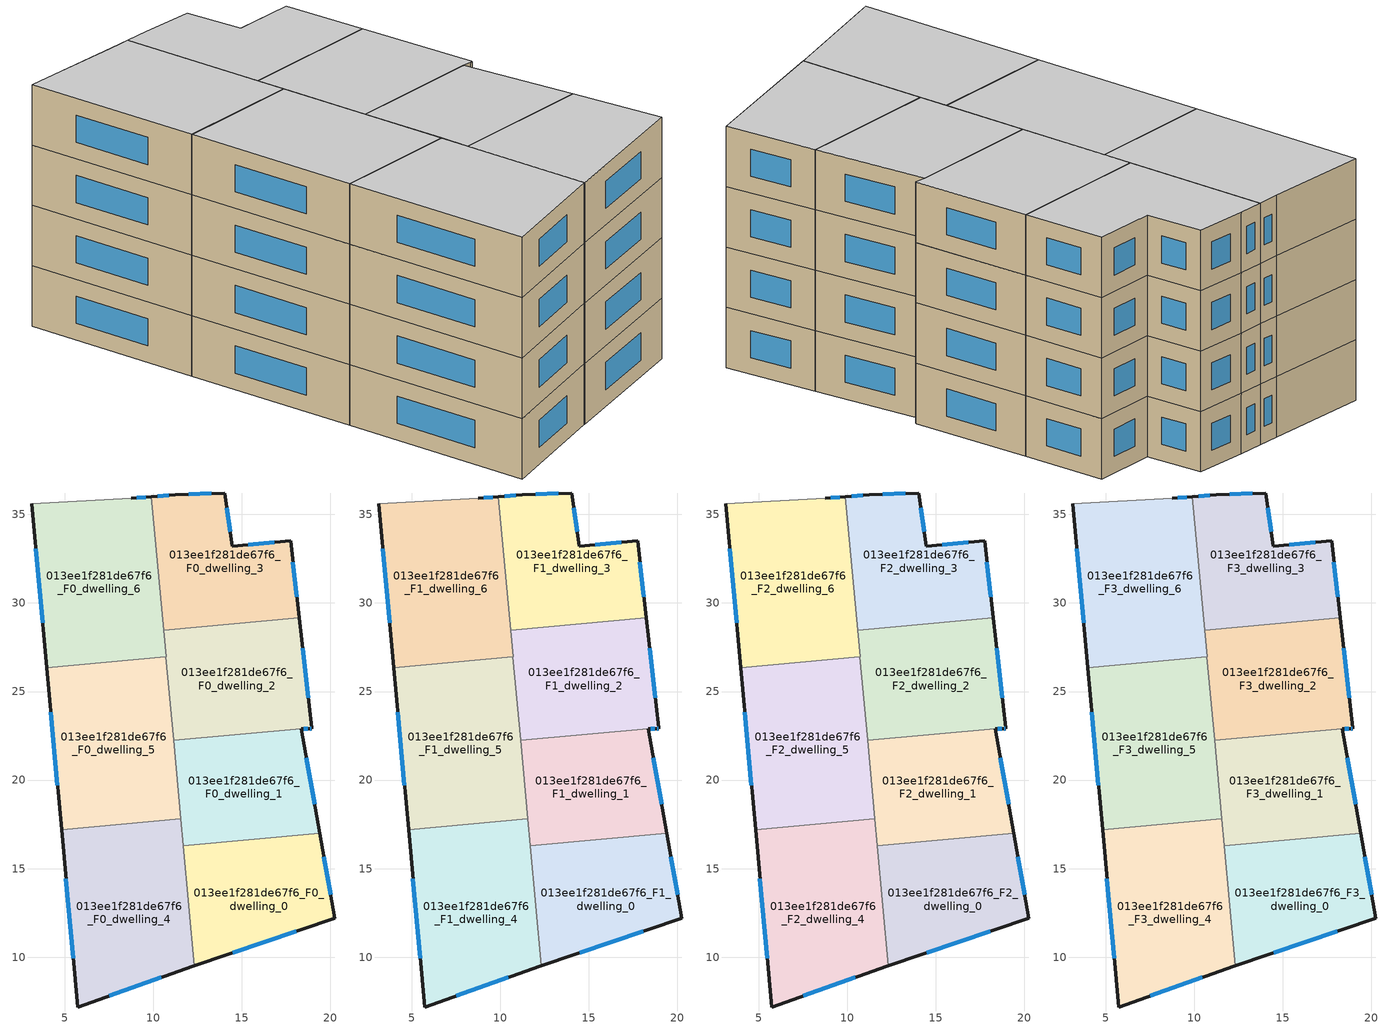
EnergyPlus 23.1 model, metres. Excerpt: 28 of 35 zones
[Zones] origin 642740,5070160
013ee1f281de67f6_F0_dwelling_0
 floor ground (EU_floor_Construction): 19.39,17 20.24,12.19 12.31,9.51 11.69,16.3 z0
 wall outside (EU_wall_Construction): 12.31,9.51 20.24,12.19 19.39,17 z0:3
 wall to 013ee1f281de67f6_F0_dwelling_1 (EU_wall_Construction): 19.39,17 11.69,16.3 z0:3
 wall to 013ee1f281de67f6_F0_dwelling_4 (EU_wall_Construction): 11.69,16.3 12.31,9.51 z0:3
 window (EU_Window_Construction): 20.01,13.51 19.62,15.68 / 14.49,10.25 18.06,11.45 z0.83:2.17
013ee1f281de67f6_F0_dwelling_1
 floor ground (EU_floor_Construction): 18.34,22.9 19.39,17 11.69,16.3 11.14,22.24 z0
 wall outside (EU_wall_Construction): 19.39,17 18.34,22.9 z0:3
 wall to 013ee1f281de67f6_F0_dwelling_2 (EU_wall_Construction): 18.34,22.9 11.14,22.24 z0:3
 wall to 013ee1f281de67f6_F0_dwelling_5 (EU_wall_Construction): 11.14,22.24 11.55,17.81 z0:3
 wall to 013ee1f281de67f6_F0_dwelling_4 (EU_wall_Construction): 11.55,17.81 11.69,16.3 z0:3
 window (EU_Window_Construction): 19.1,18.62 18.63,21.28 z0.83:2.17
013ee1f281de67f6_F0_dwelling_2
 floor ground (EU_floor_Construction): 18.23,29.17 18.94,22.95 18.94,22.9 18.84,22.9 18.34,22.9 11.14,22.24 10.57,28.47 z0
 wall outside (EU_wall_Construction): 18.34,22.9 18.84,22.9 18.94,22.9 18.94,22.95 18.23,29.17 z0:3
 wall to 013ee1f281de67f6_F0_dwelling_3 (EU_wall_Construction): 18.23,29.17 10.57,28.47 z0:3
 wall to 013ee1f281de67f6_F0_dwelling_6 (EU_wall_Construction): 10.57,28.47 10.71,26.95 z0:3
 wall to 013ee1f281de67f6_F0_dwelling_5 (EU_wall_Construction): 10.71,26.95 11.14,22.24 z0:3
 window (EU_Window_Construction): 18.74,24.66 18.43,27.46 / 18.87,22.9 18.91,22.9 / 18.48,22.9 18.7,22.9 z0.83:2.17
013ee1f281de67f6_F0_dwelling_3
 floor ground (EU_floor_Construction): 17.74,33.5 18.23,29.17 10.57,28.47 9.89,36 11.24,36.11 14.04,36.21 14.44,33.21 z0
 wall outside (EU_wall_Construction): 18.23,29.17 17.74,33.5 14.44,33.21 14.04,36.21 11.24,36.11 9.89,36 z0:3
 wall to 013ee1f281de67f6_F0_dwelling_6 (EU_wall_Construction): 9.89,36 10.57,28.47 z0:3
 window (EU_Window_Construction): 18.1,30.36 17.88,32.31 / 10.87,36.08 10.26,36.03 / 13.27,36.18 12.01,36.14 / 14.33,34.03 14.15,35.38 / 16.84,33.42 15.35,33.29 z0.83:2.17
013ee1f281de67f6_F0_dwelling_4
 floor ground (EU_floor_Construction): 11.55,17.81 12.31,9.51 12.23,9.49 5.73,7.19 4.81,17.19 z0
 wall outside (EU_wall_Construction): 4.81,17.19 5.73,7.19 12.23,9.49 12.31,9.51 z0:3
 wall to 013ee1f281de67f6_F0_dwelling_5 (EU_wall_Construction): 11.55,17.81 4.82,17.19 z0:3
 window (EU_Window_Construction): 5.07,14.44 5.48,9.94 / 7.52,7.82 10.44,8.86 z0.83:2.17
013ee1f281de67f6_F0_dwelling_5
 floor ground (EU_floor_Construction): 10.71,26.95 11.55,17.81 4.81,17.19 3.98,26.34 z0
 wall outside (EU_wall_Construction): 3.98,26.34 4.81,17.19 z0:3
 wall to 013ee1f281de67f6_F0_dwelling_6 (EU_wall_Construction): 10.71,26.95 3.98,26.34 z0:3
 window (EU_Window_Construction): 4.21,23.82 4.59,19.71 z0.83:2.17
013ee1f281de67f6_F0_dwelling_6
 floor ground (EU_floor_Construction): 9.89,36 10.71,26.95 3.98,26.34 3.13,35.61 8.74,35.91 z0
 wall outside (EU_wall_Construction): 3.13,35.61 3.98,26.34 / 9.89,36 8.74,35.91 z0:3
 wall adiabatic (EU_wall_Construction): 8.74,35.91 3.13,35.61 z0:3
 window (EU_Window_Construction): 3.37,33.06 3.75,28.89 / 9.57,35.98 9.06,35.94 z0.83:2.17
013ee1f281de67f6_F1_dwelling_0
 floor to 013ee1f281de67f6_F0_dwelling_0 (EU_floor_Construction): 19.39,17 20.24,12.19 12.3,9.51 11.69,16.3 z3
 wall outside (EU_wall_Construction): 12.31,9.51 20.24,12.19 19.39,17 z3:6
 wall to 013ee1f281de67f6_F1_dwelling_1 (EU_wall_Construction): 19.39,17 11.69,16.3 z3:6
 wall to 013ee1f281de67f6_F1_dwelling_4 (EU_wall_Construction): 11.69,16.3 12.31,9.51 z3:6
 window (EU_Window_Construction): 20.01,13.51 19.62,15.68 / 14.49,10.25 18.06,11.45 z3.83:5.17
013ee1f281de67f6_F1_dwelling_1
 floor to 013ee1f281de67f6_F0_dwelling_1 (EU_floor_Construction): 18.34,22.9 19.39,17 11.69,16.3 11.14,22.24 z3
 wall outside (EU_wall_Construction): 19.39,17 18.34,22.9 z3:6
 wall to 013ee1f281de67f6_F1_dwelling_2 (EU_wall_Construction): 18.34,22.9 11.14,22.24 z3:6
 wall to 013ee1f281de67f6_F1_dwelling_5 (EU_wall_Construction): 11.14,22.24 11.55,17.81 z3:6
 wall to 013ee1f281de67f6_F1_dwelling_4 (EU_wall_Construction): 11.55,17.81 11.69,16.3 z3:6
 window (EU_Window_Construction): 19.1,18.62 18.63,21.28 z3.83:5.17
013ee1f281de67f6_F1_dwelling_2
 floor to 013ee1f281de67f6_F0_dwelling_2 (EU_floor_Construction): 18.23,29.17 18.94,22.95 18.94,22.9 18.84,22.9 18.34,22.9 11.14,22.24 10.57,28.47 z3
 wall outside (EU_wall_Construction): 18.34,22.9 18.84,22.9 18.94,22.9 18.94,22.95 18.23,29.17 z3:6
 wall to 013ee1f281de67f6_F1_dwelling_3 (EU_wall_Construction): 18.23,29.17 10.57,28.47 z3:6
 wall to 013ee1f281de67f6_F1_dwelling_6 (EU_wall_Construction): 10.57,28.47 10.71,26.95 z3:6
 wall to 013ee1f281de67f6_F1_dwelling_5 (EU_wall_Construction): 10.71,26.95 11.14,22.24 z3:6
 window (EU_Window_Construction): 18.74,24.66 18.43,27.46 / 18.87,22.9 18.91,22.9 / 18.48,22.9 18.7,22.9 z3.83:5.17
013ee1f281de67f6_F1_dwelling_3
 floor to 013ee1f281de67f6_F0_dwelling_3 (EU_floor_Construction): 17.74,33.5 18.23,29.17 10.57,28.47 9.89,36 11.24,36.11 14.04,36.21 14.44,33.21 z3
 wall outside (EU_wall_Construction): 18.23,29.17 17.74,33.5 14.44,33.21 14.04,36.21 11.24,36.11 9.89,36 z3:6
 wall to 013ee1f281de67f6_F1_dwelling_6 (EU_wall_Construction): 9.89,36 10.57,28.47 z3:6
 window (EU_Window_Construction): 18.1,30.36 17.88,32.31 / 10.87,36.08 10.26,36.03 / 13.27,36.18 12.01,36.14 / 14.33,34.03 14.15,35.38 / 16.84,33.42 15.35,33.29 z3.83:5.17
013ee1f281de67f6_F1_dwelling_4
 floor to 013ee1f281de67f6_F0_dwelling_4 (EU_floor_Construction): 11.55,17.81 12.3,9.51 12.23,9.49 5.73,7.19 4.81,17.19 z3
 wall outside (EU_wall_Construction): 4.81,17.19 5.73,7.19 12.23,9.49 12.31,9.51 z3:6
 wall to 013ee1f281de67f6_F1_dwelling_5 (EU_wall_Construction): 11.55,17.81 4.82,17.19 z3:6
 window (EU_Window_Construction): 5.07,14.44 5.48,9.94 / 7.52,7.82 10.44,8.86 z3.83:5.17
013ee1f281de67f6_F1_dwelling_5
 floor to 013ee1f281de67f6_F0_dwelling_5 (EU_floor_Construction): 10.71,26.95 11.55,17.81 4.81,17.19 3.98,26.34 z3
 wall outside (EU_wall_Construction): 3.98,26.34 4.81,17.19 z3:6
 wall to 013ee1f281de67f6_F1_dwelling_6 (EU_wall_Construction): 10.71,26.95 3.98,26.34 z3:6
 window (EU_Window_Construction): 4.21,23.82 4.59,19.71 z3.83:5.17
013ee1f281de67f6_F1_dwelling_6
 floor to 013ee1f281de67f6_F0_dwelling_6 (EU_floor_Construction): 9.89,36 10.71,26.95 3.98,26.34 3.13,35.61 8.74,35.91 z3
 wall outside (EU_wall_Construction): 3.13,35.61 3.98,26.34 / 9.89,36 8.74,35.91 z3:6
 wall adiabatic (EU_wall_Construction): 8.74,35.91 3.13,35.61 z3:6
 window (EU_Window_Construction): 3.37,33.06 3.75,28.89 / 9.57,35.98 9.06,35.94 z3.83:5.17
013ee1f281de67f6_F2_dwelling_0
 floor to 013ee1f281de67f6_F1_dwelling_0 (EU_floor_Construction): 19.39,17 20.24,12.19 12.3,9.51 11.69,16.3 z6
 wall outside (EU_wall_Construction): 12.31,9.51 20.24,12.19 19.39,17 z6:9
 wall to 013ee1f281de67f6_F2_dwelling_1 (EU_wall_Construction): 19.39,17 11.69,16.3 z6:9
 wall to 013ee1f281de67f6_F2_dwelling_4 (EU_wall_Construction): 11.69,16.3 12.31,9.51 z6:9
 window (EU_Window_Construction): 20.01,13.51 19.62,15.68 / 14.49,10.25 18.06,11.45 z6.83:8.17
013ee1f281de67f6_F2_dwelling_1
 floor to 013ee1f281de67f6_F1_dwelling_1 (EU_floor_Construction): 18.34,22.9 19.39,17 11.69,16.3 11.14,22.24 z6
 wall outside (EU_wall_Construction): 19.39,17 18.34,22.9 z6:9
 wall to 013ee1f281de67f6_F2_dwelling_2 (EU_wall_Construction): 18.34,22.9 11.14,22.24 z6:9
 wall to 013ee1f281de67f6_F2_dwelling_5 (EU_wall_Construction): 11.14,22.24 11.55,17.81 z6:9
 wall to 013ee1f281de67f6_F2_dwelling_4 (EU_wall_Construction): 11.55,17.81 11.69,16.3 z6:9
 window (EU_Window_Construction): 19.1,18.62 18.63,21.28 z6.83:8.17
013ee1f281de67f6_F2_dwelling_2
 floor to 013ee1f281de67f6_F1_dwelling_2 (EU_floor_Construction): 18.23,29.17 18.94,22.95 18.94,22.9 18.84,22.9 18.34,22.9 11.14,22.24 10.57,28.47 z6
 wall outside (EU_wall_Construction): 18.34,22.9 18.84,22.9 18.94,22.9 18.94,22.95 18.23,29.17 z6:9
 wall to 013ee1f281de67f6_F2_dwelling_3 (EU_wall_Construction): 18.23,29.17 10.57,28.47 z6:9
 wall to 013ee1f281de67f6_F2_dwelling_6 (EU_wall_Construction): 10.57,28.47 10.71,26.95 z6:9
 wall to 013ee1f281de67f6_F2_dwelling_5 (EU_wall_Construction): 10.71,26.95 11.14,22.24 z6:9
 window (EU_Window_Construction): 18.74,24.66 18.43,27.46 / 18.87,22.9 18.91,22.9 / 18.48,22.9 18.7,22.9 z6.83:8.17
013ee1f281de67f6_F2_dwelling_3
 floor to 013ee1f281de67f6_F1_dwelling_3 (EU_floor_Construction): 17.74,33.5 18.23,29.17 10.57,28.47 9.89,36 11.24,36.11 14.04,36.21 14.44,33.21 z6
 wall outside (EU_wall_Construction): 18.23,29.17 17.74,33.5 14.44,33.21 14.04,36.21 11.24,36.11 9.89,36 z6:9
 wall to 013ee1f281de67f6_F2_dwelling_6 (EU_wall_Construction): 9.89,36 10.57,28.47 z6:9
 window (EU_Window_Construction): 18.1,30.36 17.88,32.31 / 10.87,36.08 10.26,36.03 / 13.27,36.18 12.01,36.14 / 14.33,34.03 14.15,35.38 / 16.84,33.42 15.35,33.29 z6.83:8.17
013ee1f281de67f6_F2_dwelling_4
 floor to 013ee1f281de67f6_F1_dwelling_4 (EU_floor_Construction): 11.55,17.81 12.3,9.51 12.23,9.49 5.73,7.19 4.81,17.19 z6
 wall outside (EU_wall_Construction): 4.81,17.19 5.73,7.19 12.23,9.49 12.31,9.51 z6:9
 wall to 013ee1f281de67f6_F2_dwelling_5 (EU_wall_Construction): 11.55,17.81 4.82,17.19 z6:9
 window (EU_Window_Construction): 5.07,14.44 5.48,9.94 / 7.52,7.82 10.44,8.86 z6.83:8.17
013ee1f281de67f6_F2_dwelling_5
 floor to 013ee1f281de67f6_F1_dwelling_5 (EU_floor_Construction): 10.71,26.95 11.55,17.81 4.81,17.19 3.98,26.34 z6
 wall outside (EU_wall_Construction): 3.98,26.34 4.81,17.19 z6:9
 wall to 013ee1f281de67f6_F2_dwelling_6 (EU_wall_Construction): 10.71,26.95 3.98,26.34 z6:9
 window (EU_Window_Construction): 4.21,23.82 4.59,19.71 z6.83:8.17
013ee1f281de67f6_F2_dwelling_6
 floor to 013ee1f281de67f6_F1_dwelling_6 (EU_floor_Construction): 9.89,36 10.71,26.95 3.98,26.34 3.13,35.61 8.74,35.91 z6
 wall outside (EU_wall_Construction): 3.13,35.61 3.98,26.34 / 9.89,36 8.74,35.91 z6:9
 wall adiabatic (EU_wall_Construction): 8.74,35.91 3.13,35.61 z6:9
 window (EU_Window_Construction): 3.37,33.06 3.75,28.89 / 9.57,35.98 9.06,35.94 z6.83:8.17
013ee1f281de67f6_F3_dwelling_0
 floor to 013ee1f281de67f6_F2_dwelling_0 (EU_floor_Construction): 19.39,17 20.24,12.19 12.3,9.51 11.69,16.3 z9
 wall outside (EU_wall_Construction): 12.31,9.51 20.24,12.19 19.39,17 z9:12
 wall to 013ee1f281de67f6_F3_dwelling_1 (EU_wall_Construction): 19.39,17 11.69,16.3 z9:12
 wall to 013ee1f281de67f6_F3_dwelling_4 (EU_wall_Construction): 11.69,16.3 12.31,9.51 z9:12
 window (EU_Window_Construction): 20.01,13.51 19.62,15.68 / 14.49,10.25 18.06,11.45 z9.83:11.17
 ceiling to 013ee1f281de67f6_F4_dwelling_0 (EU_floor_Construction): 20.24,12.19 19.39,17 11.69,16.3 12.3,9.51 z12
013ee1f281de67f6_F3_dwelling_1
 floor to 013ee1f281de67f6_F2_dwelling_1 (EU_floor_Construction): 18.34,22.9 19.39,17 11.69,16.3 11.14,22.24 z9
 wall outside (EU_wall_Construction): 19.39,17 18.34,22.9 z9:12
 wall to 013ee1f281de67f6_F3_dwelling_2 (EU_wall_Construction): 18.34,22.9 11.14,22.24 z9:12
 wall to 013ee1f281de67f6_F3_dwelling_5 (EU_wall_Construction): 11.14,22.24 11.55,17.81 z9:12
 wall to 013ee1f281de67f6_F3_dwelling_4 (EU_wall_Construction): 11.55,17.81 11.69,16.3 z9:12
 window (EU_Window_Construction): 19.1,18.62 18.63,21.28 z9.83:11.17
 ceiling to 013ee1f281de67f6_F4_dwelling_1 (EU_floor_Construction): 19.39,17 18.34,22.9 11.14,22.24 11.69,16.3 z12
013ee1f281de67f6_F3_dwelling_2
 floor to 013ee1f281de67f6_F2_dwelling_2 (EU_floor_Construction): 18.23,29.17 18.94,22.95 18.94,22.9 18.84,22.9 18.34,22.9 11.14,22.24 10.57,28.47 z9
 wall outside (EU_wall_Construction): 18.34,22.9 18.84,22.9 18.94,22.9 18.94,22.95 18.23,29.17 z9:12
 wall to 013ee1f281de67f6_F3_dwelling_3 (EU_wall_Construction): 18.23,29.17 10.57,28.47 z9:12
 wall to 013ee1f281de67f6_F3_dwelling_6 (EU_wall_Construction): 10.57,28.47 10.71,26.95 z9:12
 wall to 013ee1f281de67f6_F3_dwelling_5 (EU_wall_Construction): 10.71,26.95 11.14,22.24 z9:12
 window (EU_Window_Construction): 18.74,24.66 18.43,27.46 / 18.87,22.9 18.91,22.9 / 18.48,22.9 18.7,22.9 z9.83:11.17
 ceiling to 013ee1f281de67f6_F4_dwelling_2 (EU_floor_Construction): 18.94,22.9 18.94,22.95 18.23,29.17 10.57,28.47 11.14,22.24 18.34,22.9 18.84,22.9 z12
013ee1f281de67f6_F3_dwelling_3
 floor to 013ee1f281de67f6_F2_dwelling_3 (EU_floor_Construction): 17.74,33.5 18.23,29.17 10.57,28.47 9.89,36 11.24,36.11 14.04,36.21 14.44,33.21 z9
 wall outside (EU_wall_Construction): 18.23,29.17 17.74,33.5 14.44,33.21 14.04,36.21 11.24,36.11 9.89,36 z9:12
 wall to 013ee1f281de67f6_F3_dwelling_6 (EU_wall_Construction): 9.89,36 10.57,28.47 z9:12
 window (EU_Window_Construction): 18.1,30.36 17.88,32.31 / 10.87,36.08 10.26,36.03 / 13.27,36.18 12.01,36.14 / 14.33,34.03 14.15,35.38 / 16.84,33.42 15.35,33.29 z9.83:11.17
 ceiling to 013ee1f281de67f6_F4_dwelling_3 (EU_floor_Construction): 18.23,29.17 17.74,33.5 14.44,33.21 14.04,36.21 11.24,36.11 9.89,36 10.57,28.47 z12
013ee1f281de67f6_F3_dwelling_4
 floor to 013ee1f281de67f6_F2_dwelling_4 (EU_floor_Construction): 11.55,17.81 12.3,9.51 12.23,9.49 5.73,7.19 4.81,17.19 z9
 wall outside (EU_wall_Construction): 4.81,17.19 5.73,7.19 12.23,9.49 12.31,9.51 z9:12
 wall to 013ee1f281de67f6_F3_dwelling_5 (EU_wall_Construction): 11.55,17.81 4.82,17.19 z9:12
 window (EU_Window_Construction): 5.07,14.44 5.48,9.94 / 7.52,7.82 10.44,8.86 z9.83:11.17
 ceiling to 013ee1f281de67f6_F4_dwelling_4 (EU_floor_Construction): 12.23,9.49 12.3,9.51 11.55,17.81 4.81,17.19 5.73,7.19 z12
013ee1f281de67f6_F3_dwelling_5
 floor to 013ee1f281de67f6_F2_dwelling_5 (EU_floor_Construction): 10.71,26.95 11.55,17.81 4.81,17.19 3.98,26.34 z9
 wall outside (EU_wall_Construction): 3.98,26.34 4.81,17.19 z9:12
 wall to 013ee1f281de67f6_F3_dwelling_6 (EU_wall_Construction): 10.71,26.95 3.98,26.34 z9:12
 window (EU_Window_Construction): 4.21,23.82 4.59,19.71 z9.83:11.17
 ceiling to 013ee1f281de67f6_F4_dwelling_5 (EU_floor_Construction): 11.55,17.81 10.71,26.95 3.98,26.34 4.81,17.19 z12
013ee1f281de67f6_F3_dwelling_6
 floor to 013ee1f281de67f6_F2_dwelling_6 (EU_floor_Construction): 9.89,36 10.71,26.95 3.98,26.34 3.13,35.61 8.74,35.91 z9
 wall outside (EU_wall_Construction): 3.13,35.61 3.98,26.34 / 9.89,36 8.74,35.91 z9:12
 wall adiabatic (EU_wall_Construction): 8.74,35.91 3.13,35.61 z9:12
 window (EU_Window_Construction): 3.37,33.06 3.75,28.89 / 9.57,35.98 9.06,35.94 z9.83:11.17
 ceiling to 013ee1f281de67f6_F4_dwelling_6 (EU_floor_Construction): 10.71,26.95 9.89,36 8.74,35.91 3.13,35.61 3.98,26.34 z12
[Building]
EU S2 Campaign: North Axis=0; Terrain=City; Solar Distribution=FullExterior
[Site:Location]
Lyon-Bron: Latitude=45.75; Longitude=5; Time Zone=1; Elevation=198
[SizingPeriod:WeatherFileDays]
AnnualSizingPeriod: Begin Month=1; Begin Day of Month=1; End Month=12; End Day of Month=31; Day of Week for Start Day=Monday; Use Weather File Daylight Saving Period=No; Use Weather File Rain and Snow Indicators=No
[MATERIAL]
EU_InternalMass_Material: Roughness=MediumRough; Thickness=0.1; Conductivity=1; Density=1800; Specific Heat=900; Thermal Absorptance=0.9; Solar Absorptance=0.7; Visible Absorptance=0.7
[MATERIAL:NOMASS] Roughness=MediumRough; Thermal Absorptance=0.9; Solar Absorptance=0.7; Visible Absorptance=0.7
Name | Thermal Resistance
EU_wall_NoMass | 0.87146
EU_floor_NoMass | 0.496999
[WINDOWMATERIAL:SIMPLEGLAZINGSYSTEM]
EU_Window_SimpleGlazing: UFactor=2.2525; Solar Heat Gain Coefficient=0.76; Visible Transmittance=0.76
[CONSTRUCTION]
EU_wall_Construction: EU_wall_NoMass
EU_floor_Construction: EU_floor_NoMass
EU_Window_Construction: EU_Window_SimpleGlazing
EU_InternalMass_Construction: EU_InternalMass_Material
[ZONE] Type=1; Multiplier=1; Ceiling Height=autocalculate; Floor Area=autocalculate; Part of Total Floor Area=Yes
Name | Volume
013ee1f281de67f6_F0_dwelling_0 | 139.751
013ee1f281de67f6_F1_dwelling_0; 013ee1f281de67f6_F2_dwelling_0; 013ee1f281de67f6_F3_dwelling_0 | 139.752
013ee1f281de67f6_F0_dwelling_1 | 133.898
013ee1f281de67f6_F1_dwelling_1; 013ee1f281de67f6_F2_dwelling_1; 013ee1f281de67f6_F3_dwelling_1 | 133.901
013ee1f281de67f6_F0_dwelling_2 | 145.572
013ee1f281de67f6_F1_dwelling_2; 013ee1f281de67f6_F2_dwelling_2; 013ee1f281de67f6_F3_dwelling_2 | 145.573
013ee1f281de67f6_F0_dwelling_3 | 139.748
013ee1f281de67f6_F1_dwelling_3; 013ee1f281de67f6_F2_dwelling_3; 013ee1f281de67f6_F3_dwelling_3 | 139.749
013ee1f281de67f6_F0_dwelling_4; 013ee1f281de67f6_F1_dwelling_4; 013ee1f281de67f6_F2_dwelling_4; 013ee1f281de67f6_F3_dwelling_4 | 186.297
013ee1f281de67f6_F0_dwelling_5; 013ee1f281de67f6_F1_dwelling_5; 013ee1f281de67f6_F2_dwelling_5; 013ee1f281de67f6_F3_dwelling_5 | 186.319
013ee1f281de67f6_F0_dwelling_6 | 186.3
013ee1f281de67f6_F1_dwelling_6; 013ee1f281de67f6_F2_dwelling_6; 013ee1f281de67f6_F3_dwelling_6 | 186.299
[INTERNALMASS] Construction=EU_InternalMass_Construction
Name | Zone or ZoneList | Surface Area
013ee1f281de67f6_F0_dwelling_0_EU_InternalMass | 013ee1f281de67f6_F0_dwelling_0 | 46.584
013ee1f281de67f6_F0_dwelling_1_EU_InternalMass | 013ee1f281de67f6_F0_dwelling_1 | 44.6332
013ee1f281de67f6_F0_dwelling_2_EU_InternalMass | 013ee1f281de67f6_F0_dwelling_2 | 48.5241
013ee1f281de67f6_F0_dwelling_3_EU_InternalMass | 013ee1f281de67f6_F0_dwelling_3 | 46.5829
013ee1f281de67f6_F0_dwelling_4_EU_InternalMass | 013ee1f281de67f6_F0_dwelling_4 | 62.0993
013ee1f281de67f6_F0_dwelling_5_EU_InternalMass | 013ee1f281de67f6_F0_dwelling_5 | 62.1099
013ee1f281de67f6_F0_dwelling_6_EU_InternalMass | 013ee1f281de67f6_F0_dwelling_6 | 62.0999
013ee1f281de67f6_F1_dwelling_0_EU_InternalMass | 013ee1f281de67f6_F1_dwelling_0 | 46.584
013ee1f281de67f6_F1_dwelling_1_EU_InternalMass | 013ee1f281de67f6_F1_dwelling_1 | 44.6332
013ee1f281de67f6_F1_dwelling_2_EU_InternalMass | 013ee1f281de67f6_F1_dwelling_2 | 48.5241
013ee1f281de67f6_F1_dwelling_3_EU_InternalMass | 013ee1f281de67f6_F1_dwelling_3 | 46.5829
013ee1f281de67f6_F1_dwelling_4_EU_InternalMass | 013ee1f281de67f6_F1_dwelling_4 | 62.0993
013ee1f281de67f6_F1_dwelling_5_EU_InternalMass | 013ee1f281de67f6_F1_dwelling_5 | 62.1099
013ee1f281de67f6_F1_dwelling_6_EU_InternalMass | 013ee1f281de67f6_F1_dwelling_6 | 62.0999
013ee1f281de67f6_F2_dwelling_0_EU_InternalMass | 013ee1f281de67f6_F2_dwelling_0 | 46.584
013ee1f281de67f6_F2_dwelling_1_EU_InternalMass | 013ee1f281de67f6_F2_dwelling_1 | 44.6332
013ee1f281de67f6_F2_dwelling_2_EU_InternalMass | 013ee1f281de67f6_F2_dwelling_2 | 48.5241
013ee1f281de67f6_F2_dwelling_3_EU_InternalMass | 013ee1f281de67f6_F2_dwelling_3 | 46.5829
013ee1f281de67f6_F2_dwelling_4_EU_InternalMass | 013ee1f281de67f6_F2_dwelling_4 | 62.0993
013ee1f281de67f6_F2_dwelling_5_EU_InternalMass | 013ee1f281de67f6_F2_dwelling_5 | 62.1099
013ee1f281de67f6_F2_dwelling_6_EU_InternalMass | 013ee1f281de67f6_F2_dwelling_6 | 62.0999
013ee1f281de67f6_F3_dwelling_0_EU_InternalMass | 013ee1f281de67f6_F3_dwelling_0 | 46.584
013ee1f281de67f6_F3_dwelling_1_EU_InternalMass | 013ee1f281de67f6_F3_dwelling_1 | 44.6332
013ee1f281de67f6_F3_dwelling_2_EU_InternalMass | 013ee1f281de67f6_F3_dwelling_2 | 48.5241
013ee1f281de67f6_F3_dwelling_3_EU_InternalMass | 013ee1f281de67f6_F3_dwelling_3 | 46.5829
013ee1f281de67f6_F3_dwelling_4_EU_InternalMass | 013ee1f281de67f6_F3_dwelling_4 | 62.0993
013ee1f281de67f6_F3_dwelling_5_EU_InternalMass | 013ee1f281de67f6_F3_dwelling_5 | 62.1099
013ee1f281de67f6_F3_dwelling_6_EU_InternalMass | 013ee1f281de67f6_F3_dwelling_6 | 62.0999
[OTHEREQUIPMENT] Fuel Type=Electricity; Design Level Calculation Method=Watts/Area; Power per Zone Floor Area=1; Fraction Latent=0; Fraction Radiant=0; Fraction Lost=0; Carbon Dioxide Generation Rate=0; EndUse Subcategory=EU_Step8_InternalGains
Name | Zone or ZoneList or Space or SpaceList | Schedule
EU_Step8_InternalGain_013ee1f281de67f6_F0_dwelling_0_f000 | 013ee1f281de67f6_F0_dwelling_0 | EU_Step8_GainSchedule_013ee1f281de67f6_F0_dwelling_0_f000
EU_Step8_InternalGain_013ee1f281de67f6_F0_dwelling_1_f000 | 013ee1f281de67f6_F0_dwelling_1 | EU_Step8_GainSchedule_013ee1f281de67f6_F0_dwelling_1_f000
EU_Step8_InternalGain_013ee1f281de67f6_F0_dwelling_2_f000 | 013ee1f281de67f6_F0_dwelling_2 | EU_Step8_GainSchedule_013ee1f281de67f6_F0_dwelling_2_f000
EU_Step8_InternalGain_013ee1f281de67f6_F0_dwelling_3_f000 | 013ee1f281de67f6_F0_dwelling_3 | EU_Step8_GainSchedule_013ee1f281de67f6_F0_dwelling_3_f000
EU_Step8_InternalGain_013ee1f281de67f6_F0_dwelling_4_f000 | 013ee1f281de67f6_F0_dwelling_4 | EU_Step8_GainSchedule_013ee1f281de67f6_F0_dwelling_4_f000
EU_Step8_InternalGain_013ee1f281de67f6_F0_dwelling_5_f000 | 013ee1f281de67f6_F0_dwelling_5 | EU_Step8_GainSchedule_013ee1f281de67f6_F0_dwelling_5_f000
EU_Step8_InternalGain_013ee1f281de67f6_F0_dwelling_6_f000 | 013ee1f281de67f6_F0_dwelling_6 | EU_Step8_GainSchedule_013ee1f281de67f6_F0_dwelling_6_f000
EU_Step8_InternalGain_013ee1f281de67f6_F1_dwelling_0_f000 | 013ee1f281de67f6_F1_dwelling_0 | EU_Step8_GainSchedule_013ee1f281de67f6_F1_dwelling_0_f000
EU_Step8_InternalGain_013ee1f281de67f6_F1_dwelling_1_f000 | 013ee1f281de67f6_F1_dwelling_1 | EU_Step8_GainSchedule_013ee1f281de67f6_F1_dwelling_1_f000
EU_Step8_InternalGain_013ee1f281de67f6_F1_dwelling_2_f000 | 013ee1f281de67f6_F1_dwelling_2 | EU_Step8_GainSchedule_013ee1f281de67f6_F1_dwelling_2_f000
EU_Step8_InternalGain_013ee1f281de67f6_F1_dwelling_3_f000 | 013ee1f281de67f6_F1_dwelling_3 | EU_Step8_GainSchedule_013ee1f281de67f6_F1_dwelling_3_f000
EU_Step8_InternalGain_013ee1f281de67f6_F1_dwelling_4_f000 | 013ee1f281de67f6_F1_dwelling_4 | EU_Step8_GainSchedule_013ee1f281de67f6_F1_dwelling_4_f000
EU_Step8_InternalGain_013ee1f281de67f6_F1_dwelling_5_f000 | 013ee1f281de67f6_F1_dwelling_5 | EU_Step8_GainSchedule_013ee1f281de67f6_F1_dwelling_5_f000
EU_Step8_InternalGain_013ee1f281de67f6_F1_dwelling_6_f000 | 013ee1f281de67f6_F1_dwelling_6 | EU_Step8_GainSchedule_013ee1f281de67f6_F1_dwelling_6_f000
EU_Step8_InternalGain_013ee1f281de67f6_F2_dwelling_0_f000 | 013ee1f281de67f6_F2_dwelling_0 | EU_Step8_GainSchedule_013ee1f281de67f6_F2_dwelling_0_f000
EU_Step8_InternalGain_013ee1f281de67f6_F2_dwelling_1_f000 | 013ee1f281de67f6_F2_dwelling_1 | EU_Step8_GainSchedule_013ee1f281de67f6_F2_dwelling_1_f000
EU_Step8_InternalGain_013ee1f281de67f6_F2_dwelling_2_f000 | 013ee1f281de67f6_F2_dwelling_2 | EU_Step8_GainSchedule_013ee1f281de67f6_F2_dwelling_2_f000
EU_Step8_InternalGain_013ee1f281de67f6_F2_dwelling_3_f000 | 013ee1f281de67f6_F2_dwelling_3 | EU_Step8_GainSchedule_013ee1f281de67f6_F2_dwelling_3_f000
EU_Step8_InternalGain_013ee1f281de67f6_F2_dwelling_4_f000 | 013ee1f281de67f6_F2_dwelling_4 | EU_Step8_GainSchedule_013ee1f281de67f6_F2_dwelling_4_f000
EU_Step8_InternalGain_013ee1f281de67f6_F2_dwelling_5_f000 | 013ee1f281de67f6_F2_dwelling_5 | EU_Step8_GainSchedule_013ee1f281de67f6_F2_dwelling_5_f000
EU_Step8_InternalGain_013ee1f281de67f6_F2_dwelling_6_f000 | 013ee1f281de67f6_F2_dwelling_6 | EU_Step8_GainSchedule_013ee1f281de67f6_F2_dwelling_6_f000
EU_Step8_InternalGain_013ee1f281de67f6_F3_dwelling_0_f000 | 013ee1f281de67f6_F3_dwelling_0 | EU_Step8_GainSchedule_013ee1f281de67f6_F3_dwelling_0_f000
EU_Step8_InternalGain_013ee1f281de67f6_F3_dwelling_1_f000 | 013ee1f281de67f6_F3_dwelling_1 | EU_Step8_GainSchedule_013ee1f281de67f6_F3_dwelling_1_f000
EU_Step8_InternalGain_013ee1f281de67f6_F3_dwelling_2_f000 | 013ee1f281de67f6_F3_dwelling_2 | EU_Step8_GainSchedule_013ee1f281de67f6_F3_dwelling_2_f000
EU_Step8_InternalGain_013ee1f281de67f6_F3_dwelling_3_f000 | 013ee1f281de67f6_F3_dwelling_3 | EU_Step8_GainSchedule_013ee1f281de67f6_F3_dwelling_3_f000
EU_Step8_InternalGain_013ee1f281de67f6_F3_dwelling_4_f000 | 013ee1f281de67f6_F3_dwelling_4 | EU_Step8_GainSchedule_013ee1f281de67f6_F3_dwelling_4_f000
EU_Step8_InternalGain_013ee1f281de67f6_F3_dwelling_5_f000 | 013ee1f281de67f6_F3_dwelling_5 | EU_Step8_GainSchedule_013ee1f281de67f6_F3_dwelling_5_f000
EU_Step8_InternalGain_013ee1f281de67f6_F3_dwelling_6_f000 | 013ee1f281de67f6_F3_dwelling_6 | EU_Step8_GainSchedule_013ee1f281de67f6_F3_dwelling_6_f000
[ZONEVENTILATION:DESIGNFLOWRATE] Schedule=EU_AlwaysOn; Design Flow Rate Calculation Method=AirChanges/Hour; Air Changes per Hour=0.425; Ventilation Type=Natural; Fan Pressure Rise=0; Fan Total Efficiency=1; Constant Term Coefficient=1; Temperature Term Coefficient=0; Velocity Term Coefficient=0; Velocity Squared Term Coefficient=0; Minimum Indoor Temperature=-100; Maximum Indoor Temperature=100; Delta Temperature=-100; Minimum Outdoor Temperature=-100; Maximum Outdoor Temperature=100; Maximum Wind Speed=40
Name | Zone or ZoneList or Space or SpaceList
EU_ConstantAir_013ee1f281de67f6_F0_dwelling_0 | 013ee1f281de67f6_F0_dwelling_0
EU_ConstantAir_013ee1f281de67f6_F0_dwelling_1 | 013ee1f281de67f6_F0_dwelling_1
EU_ConstantAir_013ee1f281de67f6_F0_dwelling_2 | 013ee1f281de67f6_F0_dwelling_2
EU_ConstantAir_013ee1f281de67f6_F0_dwelling_3 | 013ee1f281de67f6_F0_dwelling_3
EU_ConstantAir_013ee1f281de67f6_F0_dwelling_4 | 013ee1f281de67f6_F0_dwelling_4
EU_ConstantAir_013ee1f281de67f6_F0_dwelling_5 | 013ee1f281de67f6_F0_dwelling_5
EU_ConstantAir_013ee1f281de67f6_F0_dwelling_6 | 013ee1f281de67f6_F0_dwelling_6
EU_ConstantAir_013ee1f281de67f6_F1_dwelling_0 | 013ee1f281de67f6_F1_dwelling_0
EU_ConstantAir_013ee1f281de67f6_F1_dwelling_1 | 013ee1f281de67f6_F1_dwelling_1
EU_ConstantAir_013ee1f281de67f6_F1_dwelling_2 | 013ee1f281de67f6_F1_dwelling_2
EU_ConstantAir_013ee1f281de67f6_F1_dwelling_3 | 013ee1f281de67f6_F1_dwelling_3
EU_ConstantAir_013ee1f281de67f6_F1_dwelling_4 | 013ee1f281de67f6_F1_dwelling_4
EU_ConstantAir_013ee1f281de67f6_F1_dwelling_5 | 013ee1f281de67f6_F1_dwelling_5
EU_ConstantAir_013ee1f281de67f6_F1_dwelling_6 | 013ee1f281de67f6_F1_dwelling_6
EU_ConstantAir_013ee1f281de67f6_F2_dwelling_0 | 013ee1f281de67f6_F2_dwelling_0
EU_ConstantAir_013ee1f281de67f6_F2_dwelling_1 | 013ee1f281de67f6_F2_dwelling_1
EU_ConstantAir_013ee1f281de67f6_F2_dwelling_2 | 013ee1f281de67f6_F2_dwelling_2
EU_ConstantAir_013ee1f281de67f6_F2_dwelling_3 | 013ee1f281de67f6_F2_dwelling_3
EU_ConstantAir_013ee1f281de67f6_F2_dwelling_4 | 013ee1f281de67f6_F2_dwelling_4
EU_ConstantAir_013ee1f281de67f6_F2_dwelling_5 | 013ee1f281de67f6_F2_dwelling_5
EU_ConstantAir_013ee1f281de67f6_F2_dwelling_6 | 013ee1f281de67f6_F2_dwelling_6
EU_ConstantAir_013ee1f281de67f6_F3_dwelling_0 | 013ee1f281de67f6_F3_dwelling_0
EU_ConstantAir_013ee1f281de67f6_F3_dwelling_1 | 013ee1f281de67f6_F3_dwelling_1
EU_ConstantAir_013ee1f281de67f6_F3_dwelling_2 | 013ee1f281de67f6_F3_dwelling_2
EU_ConstantAir_013ee1f281de67f6_F3_dwelling_3 | 013ee1f281de67f6_F3_dwelling_3
EU_ConstantAir_013ee1f281de67f6_F3_dwelling_4 | 013ee1f281de67f6_F3_dwelling_4
EU_ConstantAir_013ee1f281de67f6_F3_dwelling_5 | 013ee1f281de67f6_F3_dwelling_5
EU_ConstantAir_013ee1f281de67f6_F3_dwelling_6 | 013ee1f281de67f6_F3_dwelling_6
[HVACTEMPLATE:THERMOSTAT] Constant Heating Setpoint=20; Constant Cooling Setpoint=50
EU_HeatOnly_013ee1f281de67f6_F0_dwelling_0; EU_HeatOnly_013ee1f281de67f6_F0_dwelling_1; EU_HeatOnly_013ee1f281de67f6_F0_dwelling_2; EU_HeatOnly_013ee1f281de67f6_F0_dwelling_3; EU_HeatOnly_013ee1f281de67f6_F0_dwelling_4; EU_HeatOnly_013ee1f281de67f6_F0_dwelling_5; EU_HeatOnly_013ee1f281de67f6_F0_dwelling_6; EU_HeatOnly_013ee1f281de67f6_F1_dwelling_0; EU_HeatOnly_013ee1f281de67f6_F1_dwelling_1; EU_HeatOnly_013ee1f281de67f6_F1_dwelling_2; EU_HeatOnly_013ee1f281de67f6_F1_dwelling_3; EU_HeatOnly_013ee1f281de67f6_F1_dwelling_4; EU_HeatOnly_013ee1f281de67f6_F1_dwelling_5; EU_HeatOnly_013ee1f281de67f6_F1_dwelling_6; EU_HeatOnly_013ee1f281de67f6_F2_dwelling_0; EU_HeatOnly_013ee1f281de67f6_F2_dwelling_1; EU_HeatOnly_013ee1f281de67f6_F2_dwelling_2; EU_HeatOnly_013ee1f281de67f6_F2_dwelling_3; EU_HeatOnly_013ee1f281de67f6_F2_dwelling_4; EU_HeatOnly_013ee1f281de67f6_F2_dwelling_5; EU_HeatOnly_013ee1f281de67f6_F2_dwelling_6; EU_HeatOnly_013ee1f281de67f6_F3_dwelling_0; EU_HeatOnly_013ee1f281de67f6_F3_dwelling_1; EU_HeatOnly_013ee1f281de67f6_F3_dwelling_2; EU_HeatOnly_013ee1f281de67f6_F3_dwelling_3; EU_HeatOnly_013ee1f281de67f6_F3_dwelling_4; EU_HeatOnly_013ee1f281de67f6_F3_dwelling_5; EU_HeatOnly_013ee1f281de67f6_F3_dwelling_6; EU_HeatOnly_013ee1f281de67f6_F4_dwelling_0; EU_HeatOnly_013ee1f281de67f6_F4_dwelling_1; EU_HeatOnly_013ee1f281de67f6_F4_dwelling_2; EU_HeatOnly_013ee1f281de67f6_F4_dwelling_3; EU_HeatOnly_013ee1f281de67f6_F4_dwelling_4; EU_HeatOnly_013ee1f281de67f6_F4_dwelling_5; EU_HeatOnly_013ee1f281de67f6_F4_dwelling_6
[HVACTEMPLATE:ZONE:IDEALLOADSAIRSYSTEM] System Availability Schedule=EU_AlwaysOn; Maximum Heating Supply Air Temperature=50; Minimum Cooling Supply Air Temperature=13; Maximum Heating Supply Air Humidity Ratio=0.0156; Minimum Cooling Supply Air Humidity Ratio=0.0077; Heating Limit=NoLimit; Cooling Limit=NoLimit; Heating Availability Schedule=EU_AlwaysOn; Cooling Availability Schedule=EU_CoolingOff; Dehumidification Control Type=ConstantSensibleHeatRatio; Cooling Sensible Heat Ratio=0.7; Dehumidification Setpoint=60; Humidification Control Type=None; Humidification Setpoint=30; Outdoor Air Method=None; Outdoor Air Flow Rate per Person=0.00944; Outdoor Air Flow Rate per Zone Floor Area=0; Outdoor Air Flow Rate per Zone=0; Demand Controlled Ventilation Type=None; Outdoor Air Economizer Type=NoEconomizer; Heat Recovery Type=None; Sensible Heat Recovery Effectiveness=0.7; Latent Heat Recovery Effectiveness=0.65
Name | Template Thermostat
013ee1f281de67f6_F0_dwelling_0 | EU_HeatOnly_013ee1f281de67f6_F0_dwelling_0
013ee1f281de67f6_F0_dwelling_1 | EU_HeatOnly_013ee1f281de67f6_F0_dwelling_1
013ee1f281de67f6_F0_dwelling_2 | EU_HeatOnly_013ee1f281de67f6_F0_dwelling_2
013ee1f281de67f6_F0_dwelling_3 | EU_HeatOnly_013ee1f281de67f6_F0_dwelling_3
013ee1f281de67f6_F0_dwelling_4 | EU_HeatOnly_013ee1f281de67f6_F0_dwelling_4
013ee1f281de67f6_F0_dwelling_5 | EU_HeatOnly_013ee1f281de67f6_F0_dwelling_5
013ee1f281de67f6_F0_dwelling_6 | EU_HeatOnly_013ee1f281de67f6_F0_dwelling_6
013ee1f281de67f6_F1_dwelling_0 | EU_HeatOnly_013ee1f281de67f6_F1_dwelling_0
013ee1f281de67f6_F1_dwelling_1 | EU_HeatOnly_013ee1f281de67f6_F1_dwelling_1
013ee1f281de67f6_F1_dwelling_2 | EU_HeatOnly_013ee1f281de67f6_F1_dwelling_2
013ee1f281de67f6_F1_dwelling_3 | EU_HeatOnly_013ee1f281de67f6_F1_dwelling_3
013ee1f281de67f6_F1_dwelling_4 | EU_HeatOnly_013ee1f281de67f6_F1_dwelling_4
013ee1f281de67f6_F1_dwelling_5 | EU_HeatOnly_013ee1f281de67f6_F1_dwelling_5
013ee1f281de67f6_F1_dwelling_6 | EU_HeatOnly_013ee1f281de67f6_F1_dwelling_6
013ee1f281de67f6_F2_dwelling_0 | EU_HeatOnly_013ee1f281de67f6_F2_dwelling_0
013ee1f281de67f6_F2_dwelling_1 | EU_HeatOnly_013ee1f281de67f6_F2_dwelling_1
013ee1f281de67f6_F2_dwelling_2 | EU_HeatOnly_013ee1f281de67f6_F2_dwelling_2
013ee1f281de67f6_F2_dwelling_3 | EU_HeatOnly_013ee1f281de67f6_F2_dwelling_3
013ee1f281de67f6_F2_dwelling_4 | EU_HeatOnly_013ee1f281de67f6_F2_dwelling_4
013ee1f281de67f6_F2_dwelling_5 | EU_HeatOnly_013ee1f281de67f6_F2_dwelling_5
013ee1f281de67f6_F2_dwelling_6 | EU_HeatOnly_013ee1f281de67f6_F2_dwelling_6
013ee1f281de67f6_F3_dwelling_0 | EU_HeatOnly_013ee1f281de67f6_F3_dwelling_0
013ee1f281de67f6_F3_dwelling_1 | EU_HeatOnly_013ee1f281de67f6_F3_dwelling_1
013ee1f281de67f6_F3_dwelling_2 | EU_HeatOnly_013ee1f281de67f6_F3_dwelling_2
013ee1f281de67f6_F3_dwelling_3 | EU_HeatOnly_013ee1f281de67f6_F3_dwelling_3
013ee1f281de67f6_F3_dwelling_4 | EU_HeatOnly_013ee1f281de67f6_F3_dwelling_4
013ee1f281de67f6_F3_dwelling_5 | EU_HeatOnly_013ee1f281de67f6_F3_dwelling_5
013ee1f281de67f6_F3_dwelling_6 | EU_HeatOnly_013ee1f281de67f6_F3_dwelling_6
[SIZING:ZONE] Zone Cooling Design Supply Air Temperature Input Method=SupplyAirTemperature; Zone Cooling Design Supply Air Temperature=13; Zone Heating Design Supply Air Temperature Input Method=SupplyAirTemperature; Zone Heating Design Supply Air Temperature=50; Zone Cooling Design Supply Air Humidity Ratio=0.008; Zone Heating Design Supply Air Humidity Ratio=0.008; Cooling Design Air Flow Method=DesignDay; Cooling Design Air Flow Rate=0; Cooling Minimum Air Flow per Zone Floor Area=0.000762; Cooling Minimum Air Flow=0; Cooling Minimum Air Flow Fraction=0.2; Heating Design Air Flow Method=DesignDay; Heating Design Air Flow Rate=0; Heating Maximum Air Flow per Zone Floor Area=0.002032; Heating Maximum Air Flow=0.141576; Heating Maximum Air Flow Fraction=0.3; Account for Dedicated Outdoor Air System=No; Dedicated Outdoor Air System Control Strategy=NeutralSupplyAir; Dedicated Outdoor Air Low Setpoint Temperature for Design=autosize; Dedicated Outdoor Air High Setpoint Temperature for Design=autosize; Zone Load Sizing Method=Sensible Load Only No Latent Load; Zone Latent Cooling Design Supply Air Humidity Ratio Input Method=HumidityRatioDifference; Zone Cooling Design Supply Air Humidity Ratio Difference=0.005; Zone Latent Heating Design Supply Air Humidity Ratio Input Method=HumidityRatioDifference; Zone Humidification Design Supply Air Humidity Ratio Difference=0.005
013ee1f281de67f6_F0_dwelling_0; 013ee1f281de67f6_F0_dwelling_1; 013ee1f281de67f6_F0_dwelling_2; 013ee1f281de67f6_F0_dwelling_3; 013ee1f281de67f6_F0_dwelling_4; 013ee1f281de67f6_F0_dwelling_5; 013ee1f281de67f6_F0_dwelling_6; 013ee1f281de67f6_F1_dwelling_0; 013ee1f281de67f6_F1_dwelling_1; 013ee1f281de67f6_F1_dwelling_2; 013ee1f281de67f6_F1_dwelling_3; 013ee1f281de67f6_F1_dwelling_4; 013ee1f281de67f6_F1_dwelling_5; 013ee1f281de67f6_F1_dwelling_6; 013ee1f281de67f6_F2_dwelling_0; 013ee1f281de67f6_F2_dwelling_1; 013ee1f281de67f6_F2_dwelling_2; 013ee1f281de67f6_F2_dwelling_3; 013ee1f281de67f6_F2_dwelling_4; 013ee1f281de67f6_F2_dwelling_5; 013ee1f281de67f6_F2_dwelling_6; 013ee1f281de67f6_F3_dwelling_0; 013ee1f281de67f6_F3_dwelling_1; 013ee1f281de67f6_F3_dwelling_2; 013ee1f281de67f6_F3_dwelling_3; 013ee1f281de67f6_F3_dwelling_4; 013ee1f281de67f6_F3_dwelling_5; 013ee1f281de67f6_F3_dwelling_6
[SCHEDULE:CONSTANT]
Name | Hourly Value
EU_AlwaysOn | 1
EU_CoolingOff | 0
[SCHEDULE:FILE] Column Number=1; Rows to Skip at Top=0; Number of Hours of Data=8760; Column Separator=Comma; Interpolate to Timestep=No; Minutes per Item=60; Adjust Schedule for Daylight Savings=Yes
Name | File
EU_Step8_GainSchedule_013ee1f281de67f6_F0_dwelling_0_f000 | ../../schedules/013ee1f281de67f6/013ee1f281de67f6_F0_dwelling_0_f000_gain.csv
EU_Step8_GainSchedule_013ee1f281de67f6_F0_dwelling_1_f000 | ../../schedules/013ee1f281de67f6/013ee1f281de67f6_F0_dwelling_1_f000_gain.csv
EU_Step8_GainSchedule_013ee1f281de67f6_F0_dwelling_2_f000 | ../../schedules/013ee1f281de67f6/013ee1f281de67f6_F0_dwelling_2_f000_gain.csv
EU_Step8_GainSchedule_013ee1f281de67f6_F0_dwelling_3_f000 | ../../schedules/013ee1f281de67f6/013ee1f281de67f6_F0_dwelling_3_f000_gain.csv
EU_Step8_GainSchedule_013ee1f281de67f6_F0_dwelling_4_f000 | ../../schedules/013ee1f281de67f6/013ee1f281de67f6_F0_dwelling_4_f000_gain.csv
EU_Step8_GainSchedule_013ee1f281de67f6_F0_dwelling_5_f000 | ../../schedules/013ee1f281de67f6/013ee1f281de67f6_F0_dwelling_5_f000_gain.csv
EU_Step8_GainSchedule_013ee1f281de67f6_F0_dwelling_6_f000 | ../../schedules/013ee1f281de67f6/013ee1f281de67f6_F0_dwelling_6_f000_gain.csv
EU_Step8_GainSchedule_013ee1f281de67f6_F1_dwelling_0_f000 | ../../schedules/013ee1f281de67f6/013ee1f281de67f6_F1_dwelling_0_f000_gain.csv
EU_Step8_GainSchedule_013ee1f281de67f6_F1_dwelling_1_f000 | ../../schedules/013ee1f281de67f6/013ee1f281de67f6_F1_dwelling_1_f000_gain.csv
EU_Step8_GainSchedule_013ee1f281de67f6_F1_dwelling_2_f000 | ../../schedules/013ee1f281de67f6/013ee1f281de67f6_F1_dwelling_2_f000_gain.csv
EU_Step8_GainSchedule_013ee1f281de67f6_F1_dwelling_3_f000 | ../../schedules/013ee1f281de67f6/013ee1f281de67f6_F1_dwelling_3_f000_gain.csv
EU_Step8_GainSchedule_013ee1f281de67f6_F1_dwelling_4_f000 | ../../schedules/013ee1f281de67f6/013ee1f281de67f6_F1_dwelling_4_f000_gain.csv
EU_Step8_GainSchedule_013ee1f281de67f6_F1_dwelling_5_f000 | ../../schedules/013ee1f281de67f6/013ee1f281de67f6_F1_dwelling_5_f000_gain.csv
EU_Step8_GainSchedule_013ee1f281de67f6_F1_dwelling_6_f000 | ../../schedules/013ee1f281de67f6/013ee1f281de67f6_F1_dwelling_6_f000_gain.csv
EU_Step8_GainSchedule_013ee1f281de67f6_F2_dwelling_0_f000 | ../../schedules/013ee1f281de67f6/013ee1f281de67f6_F2_dwelling_0_f000_gain.csv
EU_Step8_GainSchedule_013ee1f281de67f6_F2_dwelling_1_f000 | ../../schedules/013ee1f281de67f6/013ee1f281de67f6_F2_dwelling_1_f000_gain.csv
EU_Step8_GainSchedule_013ee1f281de67f6_F2_dwelling_2_f000 | ../../schedules/013ee1f281de67f6/013ee1f281de67f6_F2_dwelling_2_f000_gain.csv
EU_Step8_GainSchedule_013ee1f281de67f6_F2_dwelling_3_f000 | ../../schedules/013ee1f281de67f6/013ee1f281de67f6_F2_dwelling_3_f000_gain.csv
EU_Step8_GainSchedule_013ee1f281de67f6_F2_dwelling_4_f000 | ../../schedules/013ee1f281de67f6/013ee1f281de67f6_F2_dwelling_4_f000_gain.csv
EU_Step8_GainSchedule_013ee1f281de67f6_F2_dwelling_5_f000 | ../../schedules/013ee1f281de67f6/013ee1f281de67f6_F2_dwelling_5_f000_gain.csv
EU_Step8_GainSchedule_013ee1f281de67f6_F2_dwelling_6_f000 | ../../schedules/013ee1f281de67f6/013ee1f281de67f6_F2_dwelling_6_f000_gain.csv
EU_Step8_GainSchedule_013ee1f281de67f6_F3_dwelling_0_f000 | ../../schedules/013ee1f281de67f6/013ee1f281de67f6_F3_dwelling_0_f000_gain.csv
EU_Step8_GainSchedule_013ee1f281de67f6_F3_dwelling_1_f000 | ../../schedules/013ee1f281de67f6/013ee1f281de67f6_F3_dwelling_1_f000_gain.csv
EU_Step8_GainSchedule_013ee1f281de67f6_F3_dwelling_2_f000 | ../../schedules/013ee1f281de67f6/013ee1f281de67f6_F3_dwelling_2_f000_gain.csv
EU_Step8_GainSchedule_013ee1f281de67f6_F3_dwelling_3_f000 | ../../schedules/013ee1f281de67f6/013ee1f281de67f6_F3_dwelling_3_f000_gain.csv
EU_Step8_GainSchedule_013ee1f281de67f6_F3_dwelling_4_f000 | ../../schedules/013ee1f281de67f6/013ee1f281de67f6_F3_dwelling_4_f000_gain.csv
EU_Step8_GainSchedule_013ee1f281de67f6_F3_dwelling_5_f000 | ../../schedules/013ee1f281de67f6/013ee1f281de67f6_F3_dwelling_5_f000_gain.csv
EU_Step8_GainSchedule_013ee1f281de67f6_F3_dwelling_6_f000 | ../../schedules/013ee1f281de67f6/013ee1f281de67f6_F3_dwelling_6_f000_gain.csv
